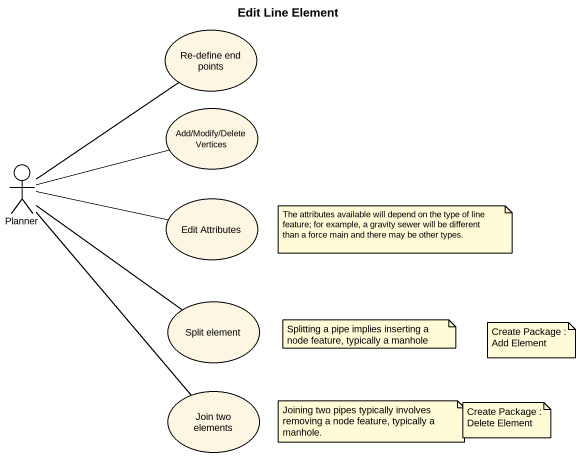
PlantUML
@startuml
title Edit Line Element
usecase "Re-define end points" as Re_define_end_points
usecase "Add/Modify/Delete Vertices" as Add_Modify_Delete_Vertices
actor Planner
usecase "Edit Attributes" as Edit_Attributes
usecase "Split element" as Split_element
usecase "Join two elements" as Join_two_elements
Planner -up- Re_define_end_points
Planner -right- Add_Modify_Delete_Vertices
Planner -right- Edit_Attributes
Planner -- Split_element
Planner -- Join_two_elements
note as N1
  The attributes available will depend on the type of line feature; for example, a gravity sewer will be different than a force main and there may be other types.
end note
note as N2
  Splitting a pipe implies inserting a node feature, typically a manhole
end note
note as N3
  Create Package : Add Element
end note
note as N4
  Joining two pipes typically involves removing a node feature, typically a manhole.
end note
note as N5
  Create Package : Delete Element
end note
@enduml
